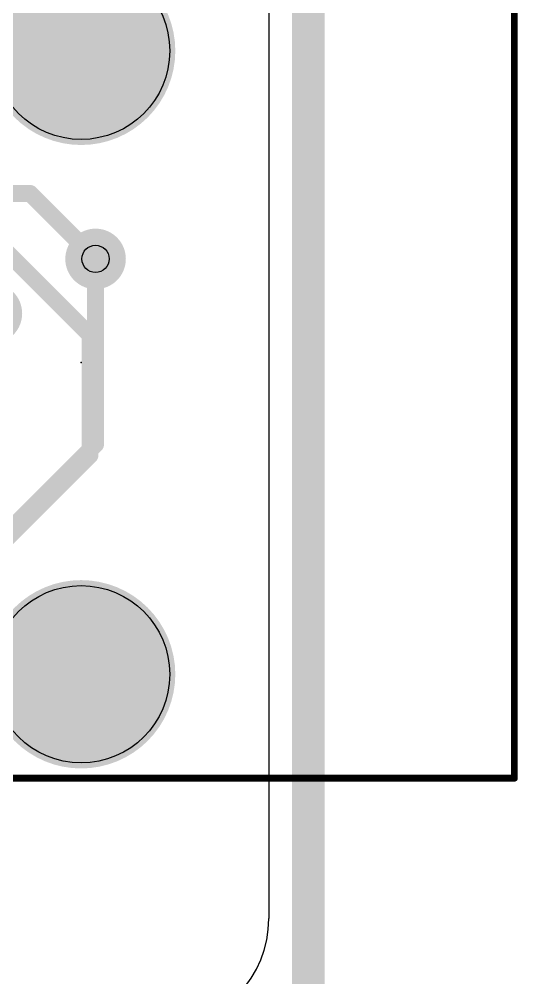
# Model space of a CAD drawing. Extents: x -32.4 to 32.4, y -21.2 to 21.1.
# Drawn here: x 23.3 to 32.44, y -11.28 to 6.3 of the extents above; entities that cross this region are included whole.
import ezdxf

# ---------------------------------------------------------------- set-up
doc = ezdxf.new("R2010")
doc.units = 0
for name, color, linetype in [('1', 22, 'CONTINUOUS'), ('16', 175, 'CONTINUOUS'), ('18', 82, 'CONTINUOUS'), ('20', 7, 'CONTINUOUS'), ('22', 253, 'CONTINUOUS'), ('24', 7, 'CONTINUOUS'), ('29', 7, 'CONTINUOUS'), ('30', 253, 'CONTINUOUS'), ('40', 175, 'CONTINUOUS'), ('44', 253, 'CONTINUOUS')]:
    doc.layers.add(name, color=color, linetype=linetype)

# ---------------------------------------------------------------- blocks, each defined once
blk = doc.blocks.new('ROUNDV')
at = {"const_width": 0.5}
blk.add_lwpolyline([(0, -0.25, 1), (0, 0.25, 1), (0, -0.25)], format="xyb", dxfattribs=at)

msp = doc.modelspace()

# ---------------------------------------------------------------- linework, layer by layer
at = {"layer": '1'}
for points, const_width in [([(28.7, 20.9), (28.7, -21)], 0.4), ([(21.7, 3.4), (24.6, 0.5)], 0.3048), ([(22.9, 3.1), (23.5, 3.1)], 0.3096), ([(23.5, 3.1), (24.7, 1.9)], 0.3096), ([(24.6, 0.5), (24.6, -1.7)], 0.3048), ([(21.6, -4.7), (24.6, -1.7)], 0.3048)]:
    msp.add_lwpolyline(points, dxfattribs=dict(at, const_width=const_width))
for points, const_width in [([(23.5547, 3.1547, 1), (23.4453, 3.0453)], 0.1548), ([(23.5, 3.0226, 1), (23.5, 3.1774)], 0.1548), ([(24.6453, 1.8453, 1), (24.7547, 1.9547)], 0.1548), ([(24.6762, 0.5, 1), (24.5238, 0.5)], 0.1524), ([(24.5461, 0.4461, 1), (24.6539, 0.5539)], 0.1524), ([(24.6539, -1.7539, 1), (24.5461, -1.6461)], 0.1524), ([(24.5238, -1.7, 1), (24.6762, -1.7)], 0.1524)]:
    msp.add_lwpolyline(points, format="xyb", dxfattribs=dict(at, const_width=const_width))
at = {"layer": '16'}
for points, const_width in [([(28.5, 20.9), (28.5, -21)], 0.4), ([(24.7, -1.5), (24.7, 1.9)], 0.3096), ([(20.1, -6.1), (24.7, -1.5)], 0.3096)]:
    msp.add_lwpolyline(points, dxfattribs=dict(at, const_width=const_width))
at = {"layer": '16', "const_width": 0.1548}
for points in [[(24.7774, 1.9, 1), (24.6226, 1.9)], [(24.7547, -1.5547, 1), (24.6453, -1.4453)], [(24.6226, -1.5, 1), (24.7774, -1.5)]]:
    msp.add_lwpolyline(points, format="xyb", dxfattribs=at)
at = {"layer": '20'}
msp.add_line((27.875, 10.1927), (27.875, -10.1927), dxfattribs=at)
for centre in [(24.435, 5.715), (24.435, -5.715)]:
    msp.add_circle(centre, 1.625, dxfattribs=at)
msp.add_arc((25.875, -10.1927), 2, 272.4226, 0, dxfattribs=at)
at = {"layer": '22', "const_width": 0.127}
for points in [[(32.375, -7.62), (32.375, 7.62)], [(14.275, -7.62), (32.375, -7.62)]]:
    msp.add_lwpolyline(points, dxfattribs=at)
at = {"layer": '22', "const_width": 0.0635}
for points in [[(32.375, -7.6517, 1), (32.375, -7.5883)], [(32.3432, -7.62, 1), (32.4068, -7.62)]]:
    msp.add_lwpolyline(points, format="xyb", dxfattribs=at)
at = {"layer": '24'}
msp.add_point((24.435, 0), dxfattribs=at)
at = {"layer": '29', "const_width": 1.7266}
for points in [[(24.435, 4.8517, 1), (24.435, 6.5783, 1), (24.435, 4.8517)], [(24.435, -6.5783, 1), (24.435, -4.8517, 1), (24.435, -6.5783)]]:
    msp.add_lwpolyline(points, format="xyb", dxfattribs=at)
at = {"layer": '30', "const_width": 1.7266}
for points in [[(24.435, 4.8517, 1), (24.435, 6.5783, 1), (24.435, 4.8517)], [(24.435, -6.5783, 1), (24.435, -4.8517, 1), (24.435, -6.5783)]]:
    msp.add_lwpolyline(points, format="xyb", dxfattribs=at)
at = {"layer": '40', "const_width": 0.127}
for points in [[(32.375, -7.62), (32.375, 7.62)], [(14.275, -7.62), (32.375, -7.62)]]:
    msp.add_lwpolyline(points, dxfattribs=at)
at = {"layer": '40', "const_width": 0.0635}
for points in [[(32.375, -7.6517, 1), (32.375, -7.5883)], [(32.3432, -7.62, 1), (32.4068, -7.62)]]:
    msp.add_lwpolyline(points, format="xyb", dxfattribs=at)
at = {"layer": '44'}
msp.add_circle((24.7, 1.9), 0.25, dxfattribs=at)

# ---------------------------------------------------------------- block references
at = {"layer": '18', "xscale": 0.9064, "yscale": 0.9064}
msp.add_blockref('ROUNDV', (24.7, 1.9), dxfattribs=at)
msp.add_blockref('ROUNDV', (24.7, 1.9), dxfattribs=at)
at = {"layer": '29', "xscale": 1.1096, "yscale": 1.1096}
for p in [(24.7, 1.9), (22.8, 0.9)]:
    msp.add_blockref('ROUNDV', p, dxfattribs=at)
at = {"layer": '30', "xscale": 1.1096, "yscale": 1.1096}
for p in [(24.7, 1.9), (22.8, 0.9)]:
    msp.add_blockref('ROUNDV', p, dxfattribs=at)

doc.saveas('drawing.dxf')
